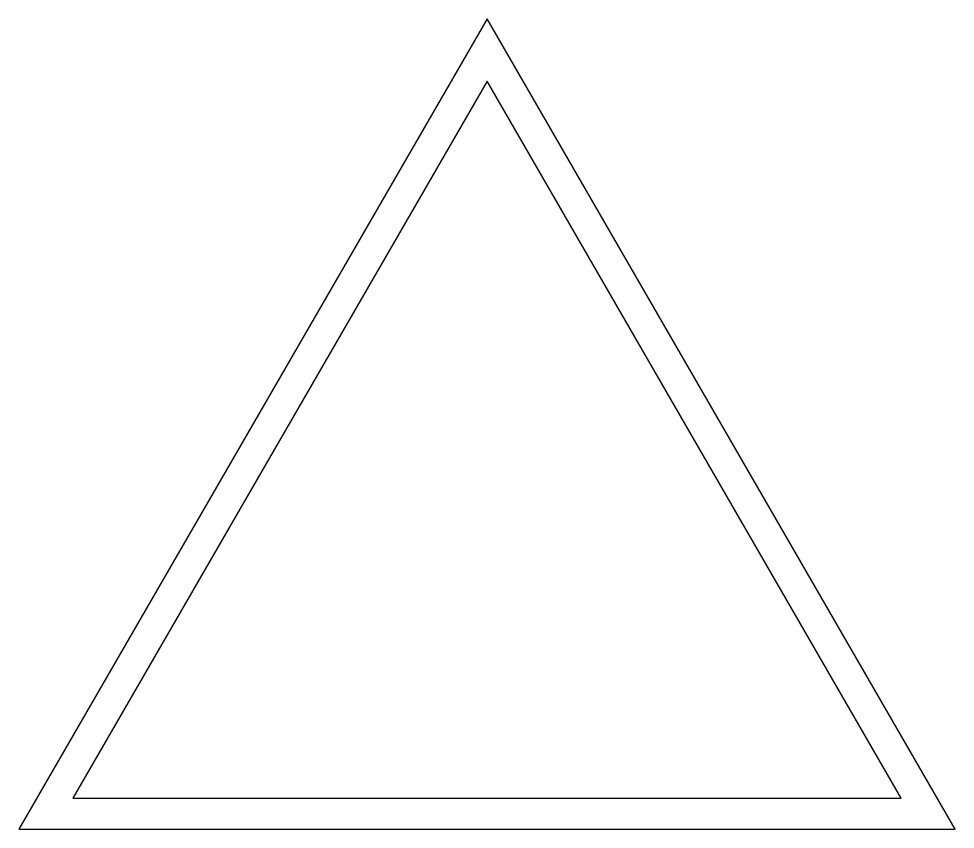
# Model space of a CAD drawing. Extents: x 133 to 178, y 197.5 to 236.5.
import ezdxf

# ---------------------------------------------------------------- set-up
doc = ezdxf.new("R2010")
doc.units = 0
doc.header["$LTSCALE"] = 15
doc.layers.get('0').update_dxf_attribs({"linetype": 'CONTINUOUS'})

msp = doc.modelspace()

# ---------------------------------------------------------------- linework, layer by layer
for points in [[(132.998, 197.536), (177.998, 197.536), (155.498, 236.507)], [(135.596, 199.036), (175.4, 199.036), (155.498, 233.507)]]:
    msp.add_lwpolyline(points, close=True)

doc.saveas('drawing.dxf')
